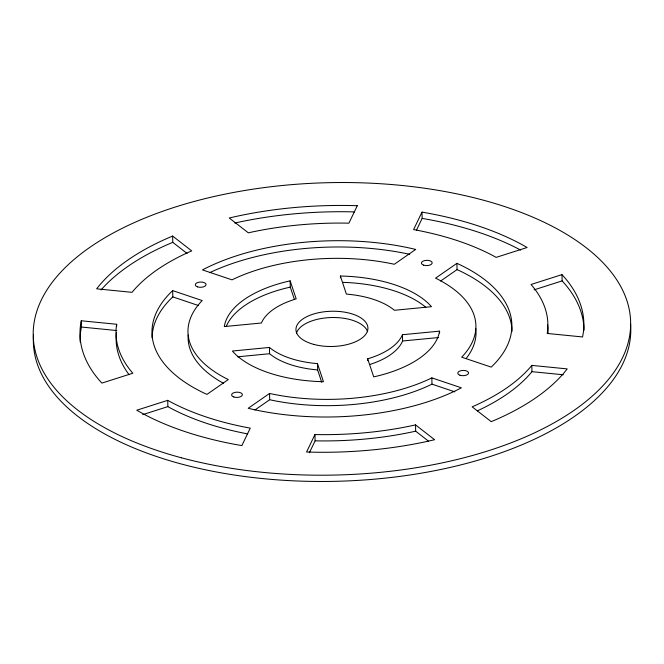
<?xml version="1.0" encoding="UTF-8"?>
<svg xmlns="http://www.w3.org/2000/svg" width="664" height="664" viewBox="0 0 664 664"><rect width="100%" height="100%" fill="white"/><g stroke="black" fill="none" stroke-linecap="round" stroke-linejoin="round"><path stroke-width="1" d="M81.274 320.77L80.593 324.621A251.988 123.321 -1.3 0 0 98.762 379.609L101.866 383.103L132.841 373.226L132.078 372.363A215.991 105.7 -1.3 0 1 116.499 325.227L116.665 324.273L81.274 320.77L81.415 327.045L80.742 330.896A251.988 123.321 -1.3 0 0 80.178 342.002M439.56 331.153L439.336 332.407A108 52.854 -1.3 0 1 376.081 376.339L373.716 376.878L367.665 358.834L369.69 358.211A71.994 35.233 -1.3 0 0 401.961 335.793L402.45 334.714L439.56 331.153L439.601 332.946M402.45 334.714L402.591 340.989L402.11 342.076A71.994 35.233 -1.3 0 1 369.831 364.486M314.968 434.538L306.56 452.01L314.404 452.209A251.988 123.321 -1.3 0 0 427.375 441.369L434.613 439.726L415.523 424.885L413.738 425.292A215.991 105.7 -1.3 0 1 316.911 434.588L314.968 434.538L315.109 440.813L309.358 452.773M422.005 212.115L413.589 229.595L415.398 229.918A215.991 105.7 -1.3 0 1 494.879 256.669L496.132 257.383L527.108 247.506L522.037 244.642A251.988 123.321 -1.3 0 0 429.309 213.426L422.005 212.115L422.146 218.398L416.394 230.35M531.814 365.391L531.092 366.287A215.991 105.7 -1.3 0 1 473.639 406.194L472.145 406.833L491.227 421.665L497.253 419.084A251.988 123.321 -1.3 0 0 564.292 372.529L567.214 368.902L531.814 365.391L531.964 371.666L531.233 372.57A215.991 105.7 -1.3 0 1 477.3 410.875M172.665 290.616L170.864 292.343A179.994 88.088 -1.3 0 0 204.147 393.105L206.944 394.391L228.3 379.559L226.441 378.646A143.997 70.467 -1.3 0 1 201.043 301.763L202.196 300.56L172.665 290.616L172.806 296.891L171.005 298.626A179.994 88.088 -1.3 0 0 152.114 337.876M269.551 393.453L248.195 408.277L251.664 409.099A179.994 88.088 -1.3 0 0 458.65 389.228L461.372 387.817L431.841 377.874L429.907 378.812A143.997 70.467 -1.3 0 1 271.966 393.976L269.551 393.453L269.692 399.728L254.91 409.995M456.915 263.334L435.559 278.158L437.418 279.071A143.997 70.467 -1.3 0 1 462.816 355.962L461.663 357.166L491.194 367.109L492.995 365.374A179.994 88.088 -1.3 0 0 459.704 264.621L456.915 263.334L457.056 269.609L440.63 281.013M454.848 391.851L431.982 384.149L430.048 385.087A143.997 70.467 -1.3 0 1 272.107 400.251L269.692 399.728M172.623 236.052L166.606 238.642A251.988 123.321 -1.3 0 0 99.567 285.196L96.645 288.823L132.036 292.334L132.767 291.43A215.991 105.7 -1.3 0 1 190.219 251.531L191.713 250.892L172.623 236.052L172.773 242.335L187.082 253.457M172.773 242.335L166.747 244.916A251.988 123.321 -1.3 0 0 101.003 289.969M167.726 400.342L136.751 410.219L141.822 413.083A251.988 123.321 -1.3 0 0 234.55 444.299L241.854 445.602L250.262 428.131L248.46 427.807A215.991 105.7 -1.3 0 1 168.98 401.048L167.726 400.342L167.867 406.617L169.121 407.331A215.991 105.7 -1.3 0 0 247.672 433.907M561.993 274.622L531.017 284.499L531.781 285.362A215.991 105.7 -1.3 0 1 547.36 332.498L547.186 333.452L582.585 336.955L583.258 333.104A251.988 123.321 -1.3 0 0 565.089 278.108L561.993 274.622L562.134 280.897L565.238 284.391A251.988 123.321 -1.3 0 1 584.013 330.298M142.702 414.643L167.867 406.617M534.063 289.853L562.134 280.897M234.815 223.046L236.625 222.631A251.988 123.321 -1.3 0 1 349.596 211.791L354.501 211.916M290.143 280.847L287.778 281.387A108 52.854 -1.3 0 0 224.515 325.318L224.299 326.572L261.409 323.011L261.89 321.924A71.994 35.233 -1.3 0 1 294.169 299.514L296.194 298.883L290.143 280.847L290.284 287.122L294.426 299.464M290.284 287.122L287.919 287.661A108 52.854 -1.3 0 0 226.258 326.439M428.388 441.054L415.672 431.168L413.879 431.567A215.991 105.7 -1.3 0 1 317.052 440.863L315.109 440.813M269.443 347.438L232.383 351.04L233.396 352.177A108 52.854 -1.3 0 0 320.895 381.634L323.459 381.7L317.492 363.631L315.292 363.432A71.994 35.233 -1.3 0 1 270.646 348.409L269.443 347.438L269.584 353.713L270.787 354.684A71.994 35.233 -1.3 0 0 315.442 369.715L317.633 369.914L321.716 382.273M237.671 356.817L269.584 353.713M402.591 340.989L438.672 337.528M340.4 276.025L342.956 276.083A108 52.854 -1.3 0 1 430.463 305.548L431.476 306.685L394.416 310.287L393.212 309.316A71.994 35.233 -1.3 0 0 348.558 294.285L346.367 294.086L340.4 276.025L340.433 277.818M81.415 327.045L116.814 330.547M531.964 371.666L563.313 374.778M422.146 218.398L429.45 219.701A251.988 123.321 -1.3 0 1 520.626 250.079M172.806 296.891L198.528 305.556M457.056 269.609L459.853 270.895A179.994 88.088 -1.3 0 1 512.027 331.436M431.841 377.874L431.982 384.149M415.523 424.885L415.672 431.168M367.665 358.834L367.707 360.627M317.492 363.631L317.633 369.914M116.665 324.273L116.706 326.065M209.6 272.697A179.994 88.088 -1.3 0 1 409.688 254.312M475.764 328.34A143.997 70.467 -1.3 0 1 466.601 357.921M223.436 383.261A143.997 70.467 -1.3 0 1 188.202 335.021M630.543 323.899A298.792 146.221 -1.3 0 1 332.78 481.375A298.792 146.221 -1.3 0 1 33.54 334.897M547.617 324.945A215.991 105.7 -1.3 0 1 547.974 333.585M129.04 374.662A215.991 105.7 -1.3 0 1 116.532 332.365M296.41 333.378A35.997 17.621 -1.3 0 1 331.635 317.525A35.997 17.621 -1.3 0 1 367.607 331.726M343.105 282.366A108 52.854 -1.3 0 1 425.807 307.283M357.298 205.707L348.89 223.187L346.948 223.137A215.991 105.7 -1.3 0 0 250.12 232.433L248.328 232.832L229.246 217.999L236.484 216.356A251.988 123.321 -1.3 0 1 349.455 205.516L357.298 205.707M415.664 249.44L394.308 264.272L391.893 263.749A143.997 70.467 -1.3 0 0 233.952 278.913L232.018 279.851L202.478 269.908L205.209 268.488A179.994 88.088 -1.3 0 1 412.195 248.618L415.664 249.44M181.488 457.811A298.792 146.221 -1.3 0 0 630.659 324.314A298.792 146.221 -1.3 0 0 183.646 204.462A298.792 146.221 -1.3 0 0 181.488 457.811M423.649 265.16A5.403 2.639 -1.3 0 0 432.181 263.135A5.403 2.639 -1.3 0 0 424.603 260.587A5.403 2.639 -1.3 0 0 423.649 265.16M313.806 344.4A35.997 17.621 -1.3 0 0 367.922 328.315A35.997 17.621 -1.3 0 0 314.064 313.873A35.997 17.621 -1.3 0 0 313.806 344.4M460.019 375.251A5.403 2.639 -1.3 0 0 468.56 373.226A5.403 2.639 -1.3 0 0 460.982 370.678A5.403 2.639 -1.3 0 0 460.019 375.251M197.507 286.865A5.403 2.639 -1.3 0 0 206.039 284.848A5.403 2.639 -1.3 0 0 198.461 282.3A5.403 2.639 -1.3 0 0 197.507 286.865M233.828 396.989A5.403 2.639 -1.3 0 0 242.368 394.972A5.403 2.639 -1.3 0 0 234.79 392.416A5.403 2.639 -1.3 0 0 233.828 396.989"/></g></svg>
